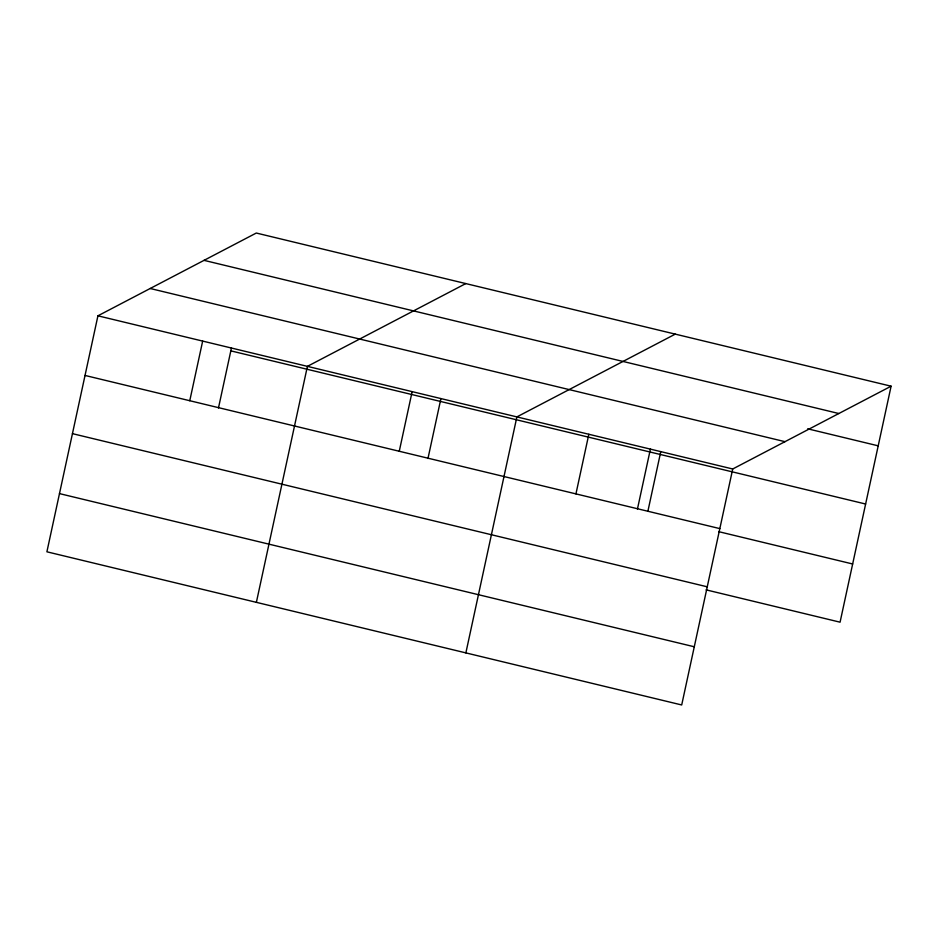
<?xml version="1.0" encoding="UTF-8"?>
<svg xmlns="http://www.w3.org/2000/svg" width="938" height="938" viewBox="0 0 938 938"><rect width="100%" height="100%" fill="white"/><g stroke="black" fill="none" stroke-linecap="round" stroke-linejoin="round"><path stroke-width="1.41" d="M891.1 386.198L256.297 233.034L97.927 315.813L46.9 551.802L681.703 704.966L732.719 468.988L891.1 386.198L840.073 622.187L706.068 589.85M189.769 400.725L202.667 341.092M218.472 407.971L231.44 348.021M256.379 602.348L307.406 366.359L465.787 283.581M399.26 451.272L412.145 391.638M427.963 458.506L440.919 398.568M465.869 652.895L516.885 416.906L675.266 334.127M575.944 493.892L588.83 434.271M637.441 509.053L650.409 449.114M647.888 511.257L660.774 451.624M204.038 260.354L838.83 413.517M807.677 428.807L878.203 445.831M150.186 288.494L784.989 441.669M97.927 315.813L732.719 468.988M230.818 350.859L865.622 504.023M85.03 375.446L719.833 528.61M718.649 531.647L852.665 563.984M72.449 433.649L707.252 586.813M59.481 493.611L694.284 646.774"/></g></svg>
